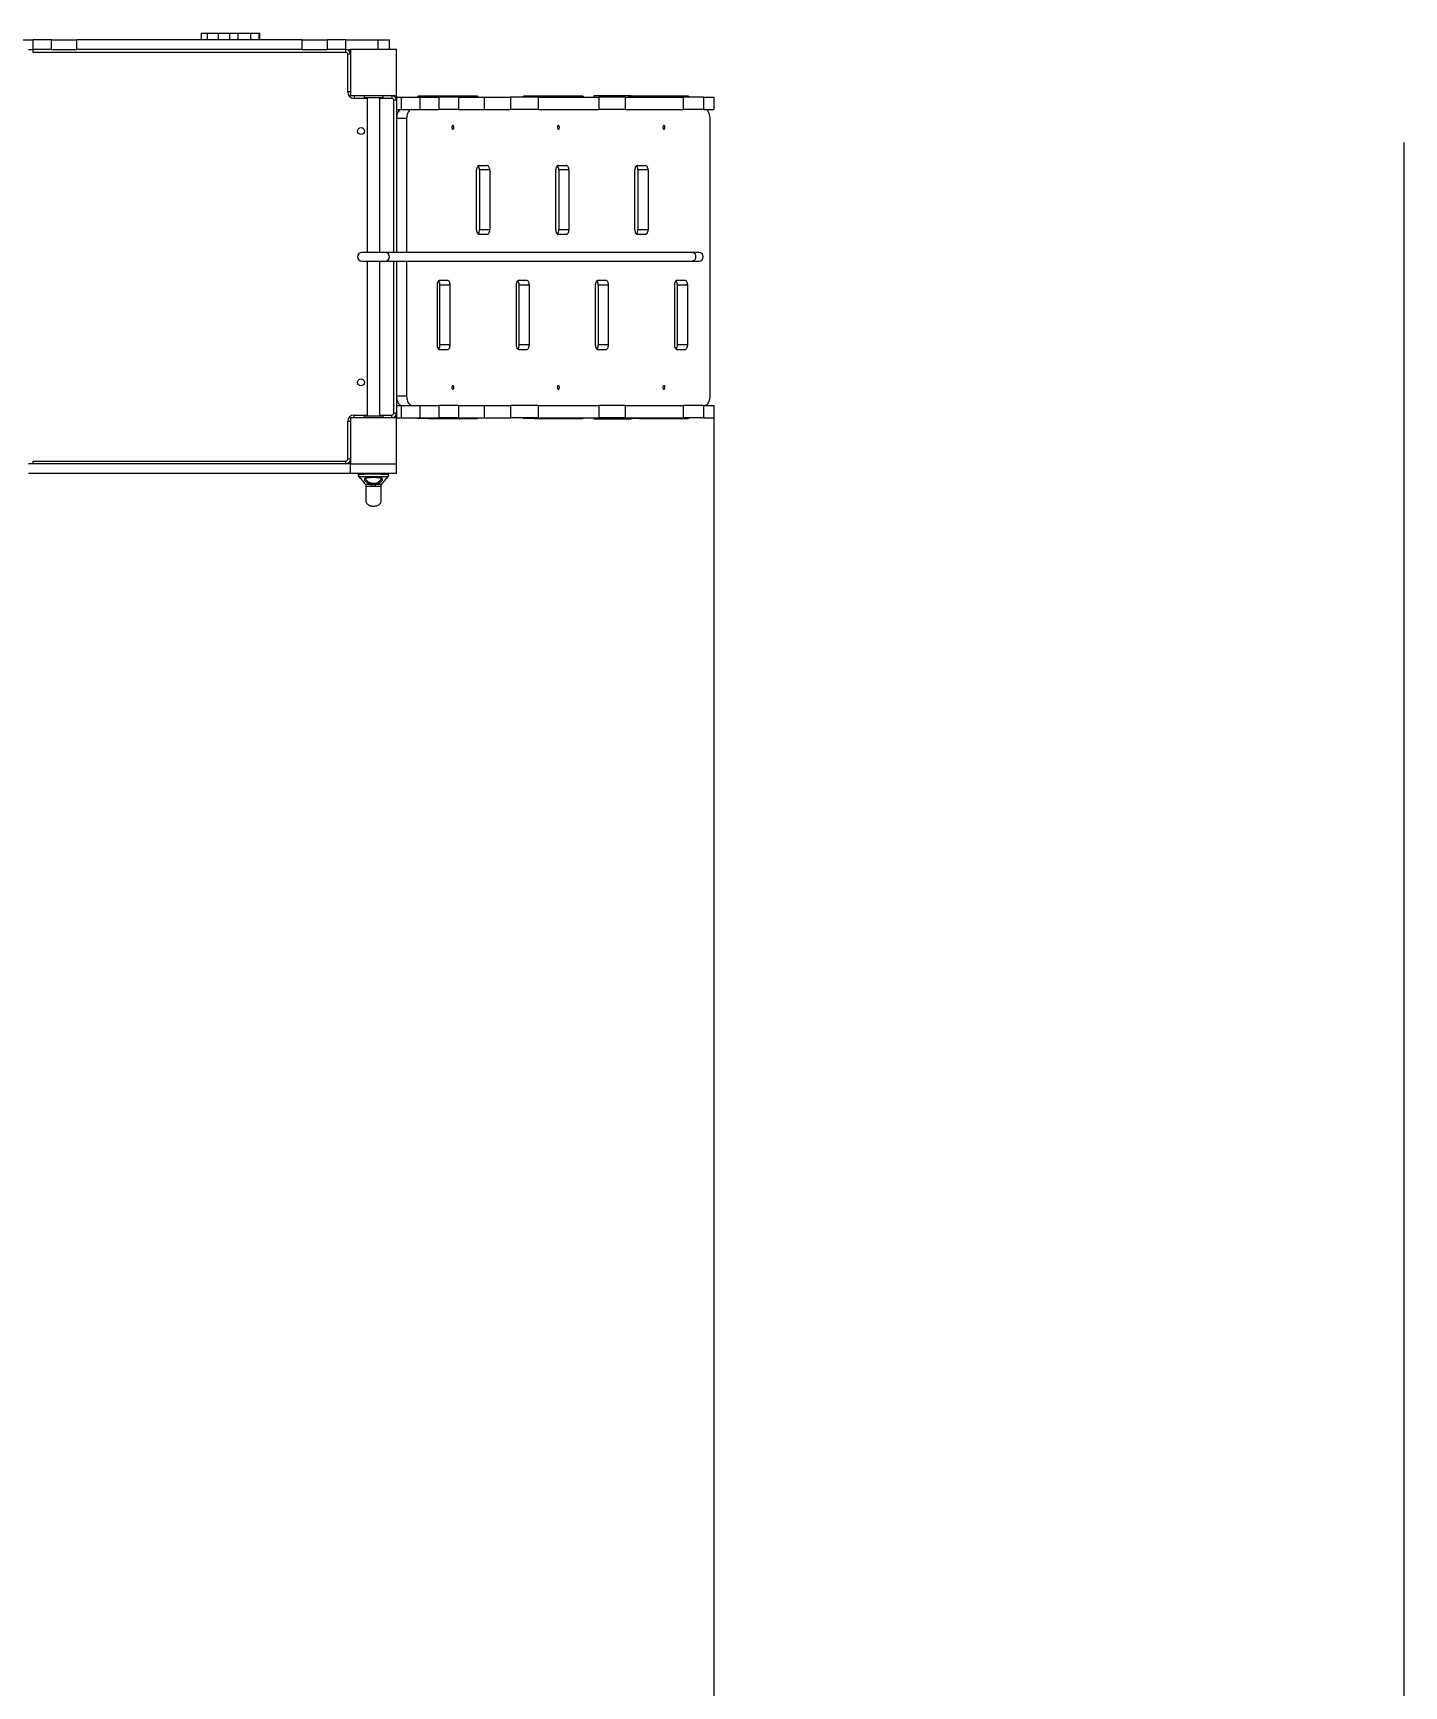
# Model space of a CAD drawing. Header units: millimetres. Extents: x -6400 to 6099, y -5761 to 5444.
# Drawn here: x 3119 to 6099, y -2486 to 1106 of the extents above; entities that cross this region are included whole.
import ezdxf

# ---------------------------------------------------------------- set-up
doc = ezdxf.new("R2010")
doc.units = ezdxf.units.MM
doc.layers.add('DIKOM_РАЗМЕР_ЗОНА', color=7, linetype='Continuous')
doc.layers.add('DIKOM_РАЗМЕР_ОБЪЕКТА', color=7, linetype='Continuous')
doc.styles.add('style1', font='arial.ttf', dxfattribs={"width": 0.8})
doc.dimstyles.new('1-50', dxfattribs={"dimtxt": 300, "dimasz": 200, "dimexe": 100, "dimexo": 0, "dimgap": 100, "dimtad": 1, "dimdec": 0, "dimtxsty": 'style1', "dimcen": 200, "dimclrd": 7, "dimclre": 7, "dimclrt": 7, "dimadec": 1, "dimazin": 2, "dimtfac": 1, "dimtdec": 0, "dimtmove": 0, "dimatfit": 2, "dimfxl": 0, "dimlwd": 25, "dimlwe": 18, "dimarcsym": 0})

# ---------------------------------------------------------------- blocks, each defined once
blk = doc.blocks.new('*D11')
at = {"layer": 'Defpoints', "color": 0, "transparency": 16777216}
for p in [(4599.3, 269.7), (-3401.1, -2066.8), (-3401.1, -3197)]:
    blk.add_point(p, dxfattribs=at)
at = {"layer": 'DIKOM_РАЗМЕР_ОБЪЕКТА', "color": 7, "lineweight": 18, "transparency": 16777216}
for p, q in [((4599.3, 269.7), (4599.3, -3297)), ((-3401.1, -2066.8), (-3401.1, -3297))]:
    blk.add_line(p, q, dxfattribs=at)
at = {"layer": 'DIKOM_РАЗМЕР_ОБЪЕКТА', "color": 7, "lineweight": 25, "transparency": 16777216}
blk.add_line((4399.3, -3197), (-3201.1, -3197), dxfattribs=at)
at = {"layer": 'DIKOM_РАЗМЕР_ОБЪЕКТА', "color": 7, "transparency": 16777216}
for points in [[(-3201.1, -3163.7), (-3201.1, -3230.3), (-3401.1, -3197)], [(4399.3, -3163.7), (4399.3, -3230.3), (4599.3, -3197)]]:
    blk.add_solid(points, dxfattribs=at)
at = {"layer": 'DIKOM_РАЗМЕР_ОБЪЕКТА', "color": 7, "transparency": 16777216, "insert": (677, -2943.8), "char_height": 300, "attachment_point": 5, "style": 'style1'}
blk.add_mtext('8000', dxfattribs=at)
blk = doc.blocks.new('*D12')
at = {"layer": 'Defpoints', "color": 0, "transparency": 16777216}
for p in [(6099.3, 868.2), (-5401.1, -1782.3), (-5401.1, -5661.3)]:
    blk.add_point(p, dxfattribs=at)
at = {"layer": 'DIKOM_РАЗМЕР_ЗОНА', "color": 7, "lineweight": 18, "transparency": 16777216}
for p, q in [((6099.3, 868.2), (6099.3, -5761.3)), ((-5401.1, -1782.3), (-5401.1, -5761.3))]:
    blk.add_line(p, q, dxfattribs=at)
at = {"layer": 'DIKOM_РАЗМЕР_ЗОНА', "color": 7, "lineweight": 25, "transparency": 16777216}
blk.add_line((5899.3, -5661.3), (-5201.1, -5661.3), dxfattribs=at)
at = {"layer": 'DIKOM_РАЗМЕР_ЗОНА', "color": 7, "transparency": 16777216}
for points in [[(-5201.1, -5628), (-5201.1, -5694.6), (-5401.1, -5661.3)], [(5899.3, -5628), (5899.3, -5694.6), (6099.3, -5661.3)]]:
    blk.add_solid(points, dxfattribs=at)
at = {"layer": 'DIKOM_РАЗМЕР_ЗОНА', "color": 7, "transparency": 16777216, "insert": (601.7, -5408.1), "char_height": 300, "attachment_point": 5, "style": 'style1'}
blk.add_mtext('11500', dxfattribs=at)

msp = doc.modelspace()

# ---------------------------------------------------------------- linework, layer by layer
at = {"color": 7, "linetype": 'Continuous', "lineweight": 15}
for p, q in [((3049.3, 1090.7), (3119.3, 1090.7)), ((3119.3, 1069.7), (3119.3, 1090.7)), ((3159.3, 1090.7), (3119.3, 1090.7)), ((3159.3, 1069.7), (3159.3, 1090.7)), ((3159.3, 1090.7), (3214.6, 1090.7)), ((3214.6, 1069.7), (3214.6, 1090.7)), ((3704, 1090.7), (3214.6, 1090.7)), ((3485, 1105.7), (3485, 1090.7)), ((3485, 1105.7), (3498.1, 1105.7)), ((3498.1, 1105.7), (3498.1, 1090.7)), ((3498.1, 1105.7), (3521.9, 1105.7)), ((3521.9, 1105.7), (3521.9, 1090.7)), ((3521.9, 1105.7), (3546.5, 1105.7)), ((3546.5, 1105.7), (3546.5, 1090.7)), ((3546.5, 1105.7), (3564.3, 1105.7)), ((3564.3, 1105.7), (3564.3, 1090.7)), ((3564.3, 1105.7), (3592, 1105.7)), ((3592, 1105.7), (3592, 1090.7)), ((3592, 1105.7), (3609.9, 1105.7)), ((3609.9, 1105.7), (3609.9, 1090.7)), ((3609.9, 1105.7), (3612.6, 1105.7)), ((3612.6, 1090.7), (3612.6, 1105.7)), ((3704, 1069.7), (3704, 1090.7)), ((3704, 1090.7), (3759.3, 1090.7)), ((3759.3, 1069.7), (3759.3, 1090.7)), ((3799.3, 1090.7), (3759.3, 1090.7)), ((3799.3, 1069.7), (3799.3, 1090.7)), ((3799.3, 1090.7), (3869.3, 1090.7)), ((3869.3, 1069.7), (3869.3, 1090.7)), ((3869.3, 1090.7), (3894.3, 1090.7)), ((3894.3, 1069.7), (3894.3, 1090.7)), ((3109.3, 1069.7), (3119.3, 1069.7)), ((3159.3, 1069.7), (3119.3, 1069.7)), ((3119.3, 1063.7), (3119.3, 1069.7)), ((3799.3, 1063.7), (3119.3, 1063.7)), ((3159.3, 1069.7), (3214.6, 1069.7)), ((3704, 1069.7), (3214.6, 1069.7)), ((3704, 1069.7), (3759.3, 1069.7)), ((3799.3, 1069.7), (3759.3, 1069.7)), ((3799.3, 1069.7), (3809.3, 1069.7)), ((3799.3, 1063.7), (3799.3, 1069.7)), ((3803.3, 977.7), (3803.3, 1059.7)), ((3809.3, 1059.7), (3803.3, 1059.7)), ((3809.3, 1069.7), (3809.3, 969.7)), ((3909.3, 1069.7), (3809.3, 1069.7)), ((3909.3, 969.7), (3909.3, 1069.7)), ((3809.3, 977.7), (3803.3, 977.7)), ((3809.3, 969.7), (3909.3, 969.7)), ((3817.3, 969.7), (3817.3, 963.7)), ((3845.8, 963.7), (3817.3, 963.7)), ((3839.3, 969.7), (3839.3, 965.7)), ((3839.3, 965.7), (3879.3, 965.7)), ((3845.8, 965.7), (3845.8, 629.2)), ((3872.8, 629.2), (3872.8, 965.7)), ((3899.3, 963.7), (3872.8, 963.7)), ((3879.3, 969.7), (3879.3, 965.7)), ((3899.3, 969.7), (3899.3, 963.7)), ((3909.3, 959.7), (3903.3, 959.7)), ((3903.3, 629.2), (3903.3, 959.7)), ((3909.3, 969.7), (3909.3, 959.7)), ((3909.3, 966.7), (3909.3, 939.7)), ((3909.3, 966.7), (3919.3, 966.7)), ((3909.3, 959.7), (3909.3, 629.2)), ((3909.3, 939.7), (3919.3, 939.7)), ((3919.3, 966.7), (3960.2, 966.7)), ((3919.3, 966.7), (3919.3, 939.7)), ((3919.3, 939.7), (3960.2, 939.7)), ((3979, 968.2), (3956.9, 968.2)), ((3960.2, 966.7), (3960.2, 939.7)), ((3960.2, 966.7), (4001.3, 966.7)), ((3960.2, 939.7), (4001.3, 939.7)), ((4084.6, 968.2), (3979, 968.2)), ((4001.3, 966.7), (4001.3, 939.7)), ((4043.9, 966.7), (4001.3, 966.7)), ((4043.9, 939.7), (4001.3, 939.7)), ((4043.9, 966.7), (4043.9, 939.7)), ((4043.9, 966.7), (4099.8, 966.7)), ((4043.9, 939.7), (4099.8, 939.7)), ((4099.8, 966.7), (4099.8, 939.7)), ((4099.8, 966.7), (4157.2, 966.7)), ((4099.8, 939.7), (4157.2, 939.7)), ((4157.2, 966.7), (4157.2, 939.7)), ((4217, 966.7), (4157.2, 966.7)), ((4217, 939.7), (4157.2, 939.7)), ((4208.5, 968.2), (4186.3, 968.2)), ((4314, 968.2), (4208.5, 968.2)), ((4217, 966.7), (4217, 939.7)), ((4217, 966.7), (4349.1, 966.7)), ((4217, 939.7), (4349.1, 939.7)), ((4339.3, 969.7), (4419.3, 969.7)), ((4339.3, 966.7), (4339.3, 969.7)), ((4349.1, 966.7), (4349.1, 939.7)), ((4406.7, 966.7), (4349.1, 966.7)), ((4406.7, 939.7), (4349.1, 939.7)), ((4406.7, 966.7), (4406.7, 939.7)), ((4406.7, 966.7), (4532.3, 966.7)), ((4406.7, 939.7), (4532.3, 939.7)), ((4437.9, 968.2), (4415.8, 968.2)), ((4419.3, 969.7), (4419.3, 968.2)), ((4543.4, 968.2), (4437.9, 968.2)), ((4532.3, 966.7), (4532.3, 939.7)), ((4576.8, 966.7), (4532.3, 966.7)), ((4576.8, 939.7), (4532.3, 939.7)), ((4576.8, 966.7), (4576.8, 939.7)), ((4576.8, 966.7), (4599.3, 966.7)), ((4576.8, 939.7), (4599.3, 939.7)), ((4599.3, 966.7), (4599.3, 939.7)), ((3931.4, 919.7), (3909.3, 919.7)), ((3909.3, 919.7), (3909.3, 629.2)), ((3931.4, 919.7), (3931.4, 629.2)), ((4591, 316.7), (4591, 919.7)), ((4083.4, 678.2), (4083.4, 808.2)), ((4089.1, 818.2), (4106.4, 818.2)), ((4112.1, 808.2), (4090, 808.2)), ((4090, 808.2), (4090, 678.2)), ((4112.1, 808.2), (4112.1, 678.2)), ((4255.5, 678.2), (4255.5, 808.2)), ((4261.2, 818.2), (4278.4, 818.2)), ((4284.2, 808.2), (4262, 808.2)), ((4262, 808.2), (4262, 678.2)), ((4284.2, 808.2), (4284.2, 678.2)), ((4427.6, 678.2), (4427.6, 808.2)), ((4433.3, 818.2), (4450.5, 818.2)), ((4456.2, 808.2), (4434.1, 808.2)), ((4434.1, 808.2), (4434.1, 678.2)), ((4456.2, 808.2), (4456.2, 678.2)), ((4106.4, 668.2), (4089.1, 668.2)), ((4112.1, 678.2), (4090, 678.2)), ((4278.4, 668.2), (4261.2, 668.2)), ((4284.2, 678.2), (4262, 678.2)), ((4450.5, 668.2), (4433.3, 668.2)), ((4456.2, 678.2), (4434.1, 678.2)), ((3884.3, 629.2), (3834.3, 629.2)), ((4552.8, 629.2), (3872.8, 629.2)), ((4566.8, 629.2), (4552.8, 629.2)), ((4566.8, 629.2), (4554.7, 629.2)), ((3834.3, 610.2), (3884.3, 610.2)), ((3845.8, 610.2), (3845.8, 273.7)), ((3872.8, 610.2), (4552.8, 610.2)), ((3872.8, 273.7), (3872.8, 610.2)), ((3903.3, 279.7), (3903.3, 610.2)), ((3909.3, 610.2), (3909.3, 279.7)), ((3909.3, 610.2), (3909.3, 316.7)), ((3931.4, 610.2), (3931.4, 316.7)), ((4552.8, 610.2), (4566.8, 610.2)), ((4554.7, 610.2), (4566.8, 610.2)), ((3997.4, 558.2), (3997.4, 428.2)), ((4020.3, 568.2), (4003.1, 568.2)), ((4026.1, 558.2), (4003.9, 558.2)), ((4003.9, 428.2), (4003.9, 558.2)), ((4026.1, 428.2), (4026.1, 558.2)), ((4169.4, 558.2), (4169.4, 428.2)), ((4192.4, 568.2), (4175.2, 568.2)), ((4198.1, 558.2), (4176, 558.2)), ((4176, 428.2), (4176, 558.2)), ((4198.1, 428.2), (4198.1, 558.2)), ((4341.5, 558.2), (4341.5, 428.2)), ((4364.5, 568.2), (4347.3, 568.2)), ((4370.2, 558.2), (4348.1, 558.2)), ((4348.1, 428.2), (4348.1, 558.2)), ((4370.2, 428.2), (4370.2, 558.2)), ((4513.6, 558.2), (4513.6, 428.2)), ((4536.5, 568.2), (4519.3, 568.2)), ((4542.3, 558.2), (4520.2, 558.2)), ((4520.2, 428.2), (4520.2, 558.2)), ((4542.3, 428.2), (4542.3, 558.2)), ((4003.1, 418.2), (4020.3, 418.2)), ((4026.1, 428.2), (4003.9, 428.2)), ((4175.2, 418.2), (4192.4, 418.2)), ((4198.1, 428.2), (4176, 428.2)), ((4347.3, 418.2), (4364.5, 418.2)), ((4370.2, 428.2), (4348.1, 428.2)), ((4519.3, 418.2), (4536.5, 418.2)), ((4542.3, 428.2), (4520.2, 428.2)), ((3931.4, 316.7), (3909.3, 316.7)), ((3909.3, 296.7), (3909.3, 269.7)), ((3909.3, 296.7), (3919.3, 296.7)), ((3919.3, 296.7), (3919.3, 269.7)), ((3919.3, 296.7), (3960.2, 296.7)), ((3960.2, 296.7), (3960.2, 269.7)), ((3960.2, 296.7), (4001.3, 296.7)), ((4001.3, 296.7), (4001.3, 269.7)), ((4043.9, 296.7), (4001.3, 296.7)), ((4043.9, 296.7), (4043.9, 269.7)), ((4043.9, 296.7), (4099.8, 296.7)), ((4099.8, 296.7), (4099.8, 269.7)), ((4099.8, 296.7), (4157.2, 296.7)), ((4157.2, 296.7), (4157.2, 269.7)), ((4217, 296.7), (4157.2, 296.7)), ((4217, 296.7), (4217, 269.7)), ((4217, 296.7), (4349.1, 296.7)), ((4349.1, 296.7), (4349.1, 269.7)), ((4406.7, 296.7), (4349.1, 296.7)), ((4406.7, 296.7), (4406.7, 269.7)), ((4406.7, 296.7), (4532.3, 296.7)), ((4532.3, 296.7), (4532.3, 269.7)), ((4576.8, 296.7), (4532.3, 296.7)), ((4576.8, 296.7), (4576.8, 269.7)), ((4576.8, 296.7), (4599.3, 296.7)), ((4599.3, 296.7), (4599.3, 269.7)), ((3803.3, 179.7), (3803.3, 261.7)), ((3809.3, 261.7), (3803.3, 261.7)), ((3909.3, 269.7), (3809.3, 269.7)), ((3809.3, 269.7), (3809.3, 169.7)), ((3817.3, 269.7), (3817.3, 275.7)), ((3817.3, 275.7), (3845.8, 275.7)), ((3839.3, 273.7), (3839.3, 269.7)), ((3839.3, 273.7), (3879.3, 273.7)), ((3872.8, 275.7), (3899.3, 275.7)), ((3879.3, 273.7), (3879.3, 269.7)), ((3899.3, 269.7), (3899.3, 275.7)), ((3909.3, 279.7), (3903.3, 279.7)), ((3909.3, 269.7), (3909.3, 279.7)), ((3909.3, 169.7), (3909.3, 269.7)), ((3909.3, 269.7), (3919.3, 269.7)), ((3919.3, 269.7), (3960.2, 269.7)), ((3979, 268.2), (3956.9, 268.2)), ((3960.2, 269.7), (4001.3, 269.7)), ((3979, 268.2), (4084.6, 268.2)), ((4043.9, 269.7), (4001.3, 269.7)), ((4043.9, 269.7), (4099.8, 269.7)), ((4099.8, 269.7), (4157.2, 269.7)), ((4217, 269.7), (4157.2, 269.7)), ((4208.5, 268.2), (4186.3, 268.2)), ((4208.5, 268.2), (4314, 268.2)), ((4217, 269.7), (4349.1, 269.7)), ((4339.3, 266.7), (4339.3, 269.7)), ((4419.3, 266.7), (4339.3, 266.7)), ((4406.7, 269.7), (4349.1, 269.7)), ((4406.7, 269.7), (4532.3, 269.7)), ((4437.9, 268.2), (4415.8, 268.2)), ((4419.3, 268.2), (4419.3, 266.7)), ((4437.9, 268.2), (4543.4, 268.2)), ((4576.8, 269.7), (4532.3, 269.7)), ((4576.8, 269.7), (4599.3, 269.7)), ((3809.3, 179.7), (3803.3, 179.7)), ((3809.3, 169.7), (3109.3, 169.7)), ((3809.3, 148.7), (3109.3, 148.7)), ((3119.3, 175.7), (3799.3, 175.7)), ((3119.3, 169.7), (3119.3, 175.7)), ((3799.3, 169.7), (3799.3, 175.7)), ((3809.3, 148.7), (3809.3, 169.7)), ((3809.3, 169.7), (3909.3, 169.7)), ((3909.3, 148.7), (3809.3, 148.7)), ((3826.3, 148.2), (3826.3, 145.6)), ((3859.3, 148.2), (3826.3, 148.2)), ((3826.3, 145.6), (3826.3, 145.6)), ((3892.3, 148.2), (3859.3, 148.2)), ((3892.3, 145.6), (3892.3, 148.2)), ((3909.3, 148.7), (3909.3, 169.7)), ((3842.3, 137.8), (3842.6, 138.9)), ((3842.3, 137.5), (3842.3, 137.8)), ((3876, 138.9), (3876.3, 137.8)), ((3876.3, 137.8), (3876.3, 137.5)), ((3891.1, 142.2), (3891.1, 142.2))]:
    msp.add_line(p, q, dxfattribs=at)
at = {"color": 7, "linetype": 'Continuous', "lineweight": 15, "flags": 128}
for points in [[(3920.8, 939.7), (3919.1, 939.5), (3917.5, 938.9), (3916, 937.9), (3914.6, 936.5), (3913.3, 934.8), (3912.1, 932.8), (3911.1, 930.5), (3910.3, 928), (3909.8, 925.3), (3909.4, 922.5), (3909.3, 919.7)], [(3942.9, 939.7), (3941.3, 939.5), (3939.7, 938.9), (3938.1, 937.9), (3936.7, 936.5), (3935.4, 934.8), (3934.2, 932.8), (3933.2, 930.5), (3932.5, 928), (3931.9, 925.3), (3931.5, 922.5), (3931.4, 919.7)], [(4591, 919.7), (4590.9, 922.5), (4590.6, 925.3), (4590, 928), (4589.2, 930.5), (4588.2, 932.8), (4587.1, 934.8), (4585.8, 936.5), (4584.3, 937.9), (4582.8, 938.9), (4581.2, 939.5), (4579.6, 939.7)], [(4031.8, 904.7), (4031.1, 904.5), (4030.5, 904), (4030, 903.2), (4029.7, 902.1), (4029.5, 901), (4029.6, 899.8), (4029.8, 898.7), (4030.2, 897.8), (4030.8, 897.1), (4031.4, 896.7), (4032.1, 896.7), (4032.8, 897.1), (4033.4, 897.8), (4033.8, 898.7), (4034, 899.8), (4034.1, 901), (4033.9, 902.1), (4033.6, 903.2), (4033.1, 904), (4032.5, 904.5), (4031.8, 904.7)], [(4261.2, 904.7), (4260.5, 904.5), (4259.9, 904), (4259.4, 903.2), (4259.1, 902.1), (4258.9, 901), (4259, 899.8), (4259.2, 898.7), (4259.7, 897.8), (4260.2, 897.1), (4260.9, 896.7), (4261.6, 896.7), (4262.2, 897.1), (4262.8, 897.8), (4263.2, 898.7), (4263.5, 899.8), (4263.5, 901), (4263.4, 902.1), (4263, 903.2), (4262.5, 904), (4261.9, 904.5), (4261.2, 904.7)], [(4490.7, 904.7), (4490, 904.5), (4489.4, 904), (4488.9, 903.2), (4488.5, 902.1), (4488.4, 901), (4488.4, 899.8), (4488.7, 898.7), (4489.1, 897.8), (4489.7, 897.1), (4490.3, 896.7), (4491, 896.7), (4491.6, 897.1), (4492.2, 897.8), (4492.6, 898.7), (4492.9, 899.8), (4492.9, 901), (4492.8, 902.1), (4492.4, 903.2), (4491.9, 904), (4491.3, 904.5), (4490.7, 904.7)], [(4089.1, 818.2), (4088, 818), (4087, 817.4), (4086, 816.5), (4085.1, 815.3), (4084.4, 813.7), (4083.8, 812), (4083.5, 810.1), (4083.4, 808.2)], [(4112.1, 808.2), (4112, 810.1), (4111.7, 812), (4111.1, 813.7), (4110.4, 815.3), (4109.5, 816.5), (4108.6, 817.4), (4107.5, 818), (4106.4, 818.2)], [(4261.2, 818.2), (4260.1, 818), (4259, 817.4), (4258, 816.5), (4257.2, 815.3), (4256.5, 813.7), (4255.9, 812), (4255.6, 810.1), (4255.5, 808.2)], [(4284.2, 808.2), (4284.1, 810.1), (4283.7, 812), (4283.2, 813.7), (4282.5, 815.3), (4281.6, 816.5), (4280.6, 817.4), (4279.5, 818), (4278.4, 818.2)], [(4433.3, 818.2), (4432.2, 818), (4431.1, 817.4), (4430.1, 816.5), (4429.2, 815.3), (4428.5, 813.7), (4428, 812), (4427.7, 810.1), (4427.6, 808.2)], [(4456.2, 808.2), (4456.1, 810.1), (4455.8, 812), (4455.3, 813.7), (4454.6, 815.3), (4453.7, 816.5), (4452.7, 817.4), (4451.6, 818), (4450.5, 818.2)], [(4083.4, 678.2), (4083.5, 676.2), (4083.8, 674.4), (4084.4, 672.6), (4085.1, 671.1), (4086, 669.9), (4087, 668.9), (4088, 668.4), (4089.1, 668.2)], [(4106.4, 668.2), (4107.5, 668.4), (4108.6, 668.9), (4109.5, 669.9), (4110.4, 671.1), (4111.1, 672.6), (4111.7, 674.4), (4112, 676.2), (4112.1, 678.2)], [(4255.5, 678.2), (4255.6, 676.2), (4255.9, 674.4), (4256.5, 672.6), (4257.2, 671.1), (4258, 669.9), (4259, 668.9), (4260.1, 668.4), (4261.2, 668.2)], [(4278.4, 668.2), (4279.5, 668.4), (4280.6, 668.9), (4281.6, 669.9), (4282.5, 671.1), (4283.2, 672.6), (4283.7, 674.4), (4284.1, 676.2), (4284.2, 678.2)], [(4427.6, 678.2), (4427.7, 676.2), (4428, 674.4), (4428.5, 672.6), (4429.2, 671.1), (4430.1, 669.9), (4431.1, 668.9), (4432.2, 668.4), (4433.3, 668.2)], [(4450.5, 668.2), (4451.6, 668.4), (4452.7, 668.9), (4453.7, 669.9), (4454.6, 671.1), (4455.3, 672.6), (4455.8, 674.4), (4456.1, 676.2), (4456.2, 678.2)], [(4552.8, 629.2), (4554.1, 629), (4555.4, 628.5), (4556.6, 627.6), (4557.6, 626.4), (4558.4, 625), (4559.1, 623.3), (4559.5, 621.5), (4559.6, 619.7), (4559.5, 617.8), (4559.1, 616), (4558.4, 614.4), (4557.6, 613), (4556.6, 611.8), (4555.4, 610.9), (4554.1, 610.4), (4552.8, 610.2), (4552.8, 610.2)], [(4003.1, 568.2), (4002, 568), (4000.9, 567.4), (3999.9, 566.5), (3999.1, 565.3), (3998.3, 563.7), (3997.8, 562), (3997.5, 560.1), (3997.4, 558.2)], [(4026.1, 558.2), (4025.9, 560.1), (4025.6, 562), (4025.1, 563.7), (4024.4, 565.3), (4023.5, 566.5), (4022.5, 567.4), (4021.4, 568), (4020.3, 568.2)], [(4175.2, 568.2), (4174.1, 568), (4173, 567.4), (4172, 566.5), (4171.1, 565.3), (4170.4, 563.7), (4169.9, 562), (4169.6, 560.1), (4169.4, 558.2)], [(4198.1, 558.2), (4198, 560.1), (4197.7, 562), (4197.2, 563.7), (4196.4, 565.3), (4195.6, 566.5), (4194.6, 567.4), (4193.5, 568), (4192.4, 568.2)], [(4347.3, 568.2), (4346.1, 568), (4345.1, 567.4), (4344.1, 566.5), (4343.2, 565.3), (4342.5, 563.7), (4342, 562), (4341.6, 560.1), (4341.5, 558.2)], [(4370.2, 558.2), (4370.1, 560.1), (4369.8, 562), (4369.2, 563.7), (4368.5, 565.3), (4367.7, 566.5), (4366.7, 567.4), (4365.6, 568), (4364.5, 568.2)], [(4519.3, 568.2), (4518.2, 568), (4517.1, 567.4), (4516.1, 566.5), (4515.3, 565.3), (4514.6, 563.7), (4514, 562), (4513.7, 560.1), (4513.6, 558.2)], [(4542.3, 558.2), (4542.2, 560.1), (4541.8, 562), (4541.3, 563.7), (4540.6, 565.3), (4539.7, 566.5), (4538.7, 567.4), (4537.7, 568), (4536.5, 568.2)], [(3997.4, 428.2), (3997.5, 426.2), (3997.8, 424.4), (3998.3, 422.6), (3999.1, 421.1), (3999.9, 419.9), (4000.9, 418.9), (4002, 418.4), (4003.1, 418.2)], [(4020.3, 418.2), (4021.4, 418.4), (4022.5, 418.9), (4023.5, 419.9), (4024.4, 421.1), (4025.1, 422.6), (4025.6, 424.4), (4025.9, 426.2), (4026.1, 428.2)], [(4169.4, 428.2), (4169.6, 426.2), (4169.9, 424.4), (4170.4, 422.6), (4171.1, 421.1), (4172, 419.9), (4173, 418.9), (4174.1, 418.4), (4175.2, 418.2)], [(4192.4, 418.2), (4193.5, 418.4), (4194.6, 418.9), (4195.6, 419.9), (4196.4, 421.1), (4197.2, 422.6), (4197.7, 424.4), (4198, 426.2), (4198.1, 428.2)], [(4341.5, 428.2), (4341.6, 426.2), (4342, 424.4), (4342.5, 422.6), (4343.2, 421.1), (4344.1, 419.9), (4345.1, 418.9), (4346.1, 418.4), (4347.3, 418.2)], [(4364.5, 418.2), (4365.6, 418.4), (4366.7, 418.9), (4367.7, 419.9), (4368.5, 421.1), (4369.2, 422.6), (4369.8, 424.4), (4370.1, 426.2), (4370.2, 428.2)], [(4513.6, 428.2), (4513.7, 426.2), (4514, 424.4), (4514.6, 422.6), (4515.3, 421.1), (4516.1, 419.9), (4517.1, 418.9), (4518.2, 418.4), (4519.3, 418.2)], [(4536.5, 418.2), (4537.7, 418.4), (4538.7, 418.9), (4539.7, 419.9), (4540.6, 421.1), (4541.3, 422.6), (4541.8, 424.4), (4542.2, 426.2), (4542.3, 428.2)], [(4031.8, 339.7), (4031.1, 339.5), (4030.5, 339), (4030, 338.2), (4029.7, 337.1), (4029.5, 336), (4029.6, 334.8), (4029.8, 333.7), (4030.2, 332.8), (4030.8, 332.1), (4031.4, 331.7), (4032.1, 331.7), (4032.8, 332.1), (4033.4, 332.8), (4033.8, 333.7), (4034, 334.8), (4034.1, 336), (4033.9, 337.1), (4033.6, 338.2), (4033.1, 339), (4032.5, 339.5), (4031.8, 339.7)], [(4261.2, 339.7), (4260.5, 339.5), (4259.9, 339), (4259.4, 338.2), (4259.1, 337.1), (4258.9, 336), (4259, 334.8), (4259.2, 333.7), (4259.7, 332.8), (4260.2, 332.1), (4260.9, 331.7), (4261.6, 331.7), (4262.2, 332.1), (4262.8, 332.8), (4263.2, 333.7), (4263.5, 334.8), (4263.5, 336), (4263.4, 337.1), (4263, 338.2), (4262.5, 339), (4261.9, 339.5), (4261.2, 339.7)], [(4490.7, 339.7), (4490, 339.5), (4489.4, 339), (4488.9, 338.2), (4488.5, 337.1), (4488.4, 336), (4488.4, 334.8), (4488.7, 333.7), (4489.1, 332.8), (4489.7, 332.1), (4490.3, 331.7), (4491, 331.7), (4491.6, 332.1), (4492.2, 332.8), (4492.6, 333.7), (4492.9, 334.8), (4492.9, 336), (4492.8, 337.1), (4492.4, 338.2), (4491.9, 339), (4491.3, 339.5), (4490.7, 339.7)], [(3909.3, 316.7), (3909.4, 313.8), (3909.8, 311), (3910.3, 308.4), (3911.1, 305.9), (3912.1, 303.6), (3913.3, 301.6), (3914.6, 299.9), (3916, 298.5), (3917.5, 297.5), (3919.1, 296.9), (3920.8, 296.7)], [(3931.4, 316.7), (3931.5, 313.8), (3931.9, 311), (3932.5, 308.4), (3933.2, 305.9), (3934.2, 303.6), (3935.4, 301.6), (3936.7, 299.9), (3938.1, 298.5), (3939.7, 297.5), (3941.3, 296.9), (3942.9, 296.7)], [(4579.6, 296.7), (4581.2, 296.9), (4582.8, 297.5), (4584.3, 298.5), (4585.8, 299.9), (4587.1, 301.6), (4588.2, 303.6), (4589.2, 305.9), (4590, 308.4), (4590.6, 311), (4590.9, 313.8), (4591, 316.7)]]:
    msp.add_lwpolyline(points, dxfattribs=at)
at = {"color": 7, "linetype": 'Continuous', "lineweight": 15}
for centre in [(3832.3, 892.7), (3832.3, 346.7)]:
    msp.add_circle(centre, 7.5, dxfattribs=at)
for centre, radius, start, end in [((3799.3, 1059.7), 10, 0, 90), ((3799.3, 1059.7), 4, 0, 90), ((3817.3, 977.7), 14, 180, 270), ((3899.3, 959.7), 10, 0, 90), ((3899.3, 959.7), 4, 0, 90), ((3957.2, 964.5), 3.66, 94.4785, 144.0833), ((3979.3, 964.5), 3.66, 94.4753, 144.0865), ((4084.3, 964.5), 3.66, 35.9167, 85.5215), ((4186.6, 964.5), 3.66, 94.4798, 144.0863), ((4208.7, 964.5), 3.66, 94.5008, 144.061), ((4313.7, 964.5), 3.66, 35.939, 85.4992), ((4416.1, 964.5), 3.66, 94.4993, 144.0625), ((4438.2, 964.5), 3.66, 94.4958, 144.066), ((4543.1, 964.5), 3.66, 35.934, 85.5042), ((4078.2, 809), 11.8, 356.0067, 43.8969), ((4250.2, 809), 11.8, 356.003, 43.9006), ((4422.3, 809), 11.8, 356.0038, 43.8971), ((4078.2, 677.4), 11.8, 316.1032, 3.9932), ((4250.2, 677.4), 11.8, 316.0995, 3.9969), ((4422.3, 677.4), 11.8, 316.103, 3.9961), ((3834.3, 619.7), 9.5, 90, 270), ((3884.3, 619.7), 9.5, 270, 90), ((4566.8, 619.7), 9.5, 270, 90), ((3992.1, 559), 11.8, 356.007, 43.8966), ((4164.2, 559), 11.8, 356.007, 43.8966), ((4336.3, 559), 11.8, 356.0033, 43.9003), ((4508.3, 559), 11.8, 355.9988, 43.9021), ((3992.1, 427.4), 11.8, 316.1038, 3.9927), ((4164.2, 427.4), 11.8, 316.1038, 3.9927), ((4336.3, 427.4), 11.8, 316.1, 3.9964), ((4508.3, 427.4), 11.8, 316.0982, 4.0008), ((3817.3, 261.7), 14, 90, 180), ((3899.3, 279.7), 4, 270, 0), ((3899.3, 279.7), 10, 270, 0), ((3957.2, 271.8), 3.66, 215.9171, 265.5207), ((3979.3, 271.8), 3.66, 215.9139, 265.5239), ((4084.3, 271.8), 3.66, 274.4793, 324.0829), ((4186.6, 271.8), 3.66, 215.9141, 265.5194), ((4208.7, 271.8), 3.66, 215.9394, 265.4984), ((4313.7, 271.8), 3.66, 274.5016, 324.0606), ((4416.1, 271.8), 3.66, 215.9379, 265.4999), ((4438.2, 271.8), 3.66, 215.9345, 265.5034), ((4543.1, 271.8), 3.66, 274.4966, 324.0655), ((3799.3, 179.7), 4, 270, 0), ((3799.3, 179.7), 10, 270, 0), ((3826.8, 148.2), 0.5, 90, 180), ((3891.8, 148.2), 0.5, 0, 90), ((3840.3, 137.7), 2.01, 250.454, 356.2113), ((3835.9, 119.7), 19.7, 1.7833, 16.0912), ((3882.7, 119.7), 19.7, 163.8733, 178.2054), ((3878.3, 137.6), 2.01, 183.8598, 289.4832)]:
    msp.add_arc(centre, radius, start, end, dxfattribs=at)
for points, knots in [([(3859.3, 147), (3857.7, 147), (3854.5, 147), (3849.8, 147), (3845.4, 146.9), (3841.7, 146.9), (3838.6, 146.8), (3836.1, 146.7), (3833.6, 146.6), (3831.2, 146.5), (3829.3, 146.3), (3828, 146.2), (3827.1, 146), (3826.4, 145.8), (3826.4, 145.7), (3826.3, 145.6)], [0, 0, 0, 0, 0.09266, 0.184413, 0.275264, 0.365212, 0.43026, 0.493674, 0.555453, 0.645018, 0.730916, 0.793331, 0.854279, 0.913763, 1, 1, 1, 1]), ([(3826.3, 145.7), (3826.3, 145.1), (3826.4, 143.8), (3827.1, 142.8), (3827.5, 142.2)], [0, 0, 0, 0, 0.444332, 1, 1, 1, 1]), ([(3892.3, 145.6), (3892.3, 145.6), (3892.3, 145.7), (3892, 145.9), (3891.2, 146.1), (3889.7, 146.3), (3888.1, 146.4), (3886.5, 146.5), (3884.3, 146.7), (3881.3, 146.8), (3877.9, 146.8), (3874.6, 146.9), (3871.8, 146.9), (3868.3, 147), (3864.1, 147), (3860.9, 147), (3859.3, 147)], [0, 0, 0, 0, 0.02723, 0.086974, 0.176429, 0.269266, 0.325809, 0.384063, 0.444025, 0.537136, 0.634099, 0.693435, 0.753436, 0.814101, 0.906301, 1, 1, 1, 1]), ([(3891.1, 142.2), (3891.4, 142.6), (3892.1, 143.7), (3892.2, 145), (3892.3, 145.7)], [0, 0, 0, 0, 0.431049, 1, 1, 1, 1]), ([(3827.5, 142.2), (3829.7, 139.6), (3834.4, 133.9), (3838.8, 128.6), (3841.1, 125.7)], [0, 0, 0, 0, 0.463341, 1, 1, 1, 1]), ([(3827.6, 142.2), (3827.6, 142.2), (3827.6, 142.1), (3828.2, 142.1), (3829.4, 142.1), (3831.1, 142.1), (3833.4, 142.2), (3836.1, 142.2), (3839.2, 142.3), (3842.7, 142.3), (3846.5, 142.4), (3850.5, 142.4), (3854.6, 142.4), (3857.5, 142.4), (3858.9, 142.4)], [0, 0, 0, 0, 0.03171, 0.122728, 0.21324, 0.302179, 0.390778, 0.478751, 0.566016, 0.65351, 0.740086, 0.827116, 0.913477, 1, 1, 1, 1]), ([(3858.9, 140.7), (3857.6, 140.7), (3854.9, 140.6), (3851.2, 140.4), (3847.7, 140.1), (3844.8, 139.6), (3842.4, 139), (3840.7, 138.1), (3839.7, 137.1), (3839.7, 136.2), (3839.6, 135.8)], [0, 0, 0, 0, 0.126082, 0.251956, 0.378115, 0.503266, 0.628635, 0.753004, 0.876838, 1, 1, 1, 1]), ([(3839.6, 135.8), (3839.7, 135.3), (3839.9, 134.5), (3840.8, 133.1), (3842.1, 131.5), (3843.9, 130), (3846, 128.5), (3848.6, 127.1), (3851.6, 125.9), (3853.7, 125.5), (3854.8, 125.2)], [0, 0, 0, 0, 0.123179, 0.245723, 0.369665, 0.493594, 0.61918, 0.745277, 0.872435, 1, 1, 1, 1]), ([(3841.1, 125.7), (3841.6, 125), (3842.6, 123.5), (3842.7, 121.7), (3842.8, 120.9)], [0, 0, 0, 0, 0.548937, 1, 1, 1, 1]), ([(3841.1, 125.7), (3841.2, 125.7), (3841.2, 125.7), (3841.4, 125.7), (3841.7, 125.6), (3842, 125.6), (3842.3, 125.6), (3842.7, 125.5), (3843.1, 125.5), (3843.6, 125.5), (3844, 125.4), (3845, 125.4), (3846.7, 125.3), (3849.2, 125.3), (3851.9, 125.2), (3853.9, 125.2), (3854.8, 125.2)], [0, 0, 0, 0, 0.045825, 0.123816, 0.157062, 0.197275, 0.244267, 0.270341, 0.310018, 0.347673, 0.383497, 0.417503, 0.559905, 0.70892, 0.847633, 1, 1, 1, 1]), ([(3876.3, 137.5), (3876.2, 137.2), (3876.1, 136.5), (3875.6, 135.5), (3874.9, 134.4), (3874.2, 133.4), (3873.4, 132.6), (3872.4, 131.7), (3871.3, 130.7), (3869.8, 129.7), (3868, 128.7), (3866.2, 127.9), (3864.5, 127.3), (3862.2, 126.8), (3859.9, 126.6), (3857.5, 126.7), (3855.8, 127), (3854.1, 127.3), (3852.3, 127.9), (3850.5, 128.7), (3848.8, 129.7), (3847.4, 130.7), (3846.4, 131.5), (3845.6, 132.2), (3844.9, 133), (3844.2, 133.7), (3843.5, 134.7), (3842.6, 136), (3842.4, 137), (3842.3, 137.5)], [0, 0, 0, 0, 0.041221, 0.082128, 0.12502, 0.156174, 0.187529, 0.21876, 0.249822, 0.293052, 0.333991, 0.374654, 0.406584, 0.437316, 0.499526, 0.53055, 0.561988, 0.592742, 0.624706, 0.66559, 0.706687, 0.75001, 0.774589, 0.798196, 0.828688, 0.850706, 0.875263, 0.93758, 1, 1, 1, 1]), ([(3842.8, 138.4), (3842.8, 138.4), (3842.8, 138.4), (3843.2, 138.7), (3844, 139), (3845.7, 139.5), (3847.6, 139.8), (3850, 140.1), (3852.8, 140.3), (3856, 140.5), (3859.5, 140.5), (3863.1, 140.5), (3866.4, 140.3), (3869.1, 140.1), (3871.3, 139.8), (3873.1, 139.4), (3874.3, 139.1), (3875.1, 138.8), (3875.5, 138.6), (3875.6, 138.6), (3875.7, 138.7)], [0, 0, 0, 0, 0.018432, 0.038009, 0.106457, 0.16637, 0.226621, 0.289508, 0.355441, 0.426392, 0.501698, 0.581913, 0.658156, 0.725584, 0.783295, 0.836875, 0.892656, 0.92191, 0.959182, 1, 1, 1, 1]), ([(3842.8, 121), (3842.8, 120.5), (3842.8, 118), (3842.8, 114.3), (3842.8, 110.1), (3842.8, 106.9), (3842.8, 104.4), (3842.8, 102.2), (3842.8, 100), (3842.8, 97.9), (3842.8, 95.7), (3842.8, 93.6), (3842.8, 91.7), (3842.8, 90.1), (3842.8, 88.9), (3842.8, 88.8), (3842.8, 88.7)], [0, 0, 0, 0, 0.020932, 0.106443, 0.181846, 0.243284, 0.28973, 0.342945, 0.391927, 0.449383, 0.515966, 0.592344, 0.678971, 0.776024, 0.883315, 1, 1, 1, 1]), ([(3855.6, 120.4), (3854.7, 120.4), (3852.8, 120.4), (3850.3, 120.4), (3848, 120.4), (3846.1, 120.4), (3844.6, 120.4), (3843.6, 120.5), (3842.9, 120.7), (3842.8, 120.9), (3842.8, 120.9)], [0, 0, 0, 0, 0.150053, 0.296165, 0.433745, 0.563624, 0.684607, 0.796508, 0.900017, 1, 1, 1, 1]), ([(3854.8, 125.2), (3856.3, 125.1), (3859.3, 124.8), (3862.3, 125.1), (3863.7, 125.2)], [0, 0, 0, 0, 0.499972, 1, 1, 1, 1]), ([(3863, 120.4), (3861.8, 120.4), (3859.3, 120.4), (3856.8, 120.4), (3855.6, 120.4)], [0, 0, 0, 0, 0.500022, 1, 1, 1, 1]), ([(3858.9, 142.4), (3859.3, 142.4), (3860.5, 142.4), (3862.7, 142.4), (3865.8, 142.4), (3869.1, 142.4), (3872.5, 142.4), (3875.6, 142.3), (3878.6, 142.3), (3881.3, 142.3), (3883.1, 142.2), (3884.4, 142.2), (3885.1, 142.2), (3885.8, 142.2), (3886.5, 142.2), (3887.2, 142.2), (3888.2, 142.1), (3889.5, 142.1), (3890.3, 142.1), (3890.7, 142.1), (3890.9, 142.1), (3891, 142.2), (3891, 142.2), (3891.1, 142.2), (3891.1, 142.2)], [0, 0, 0, 0, 0.026029, 0.07032, 0.132817, 0.212885, 0.276607, 0.348887, 0.428838, 0.494715, 0.565451, 0.589981, 0.615051, 0.640705, 0.667004, 0.694024, 0.721682, 0.809762, 0.898905, 0.921594, 0.944299, 0.966985, 0.989709, 1, 1, 1, 1]), ([(3879, 135.7), (3878.9, 136.2), (3878.9, 137.1), (3877.8, 138.2), (3876, 139), (3873.5, 139.7), (3870.4, 140.1), (3866.8, 140.5), (3862.9, 140.6), (3860.2, 140.7), (3858.9, 140.7)], [0, 0, 0, 0, 0.123449, 0.24716, 0.372005, 0.496776, 0.622303, 0.748249, 0.873771, 1, 1, 1, 1]), ([(3875.8, 120.9), (3875.8, 120.9), (3875.7, 120.7), (3875, 120.5), (3874, 120.4), (3872.5, 120.4), (3870.6, 120.4), (3868.3, 120.4), (3865.7, 120.4), (3863.9, 120.4), (3863, 120.4)], [0, 0, 0, 0, 0.099154, 0.203179, 0.31465, 0.435177, 0.565607, 0.704024, 0.849964, 1, 1, 1, 1]), ([(3863.7, 125.2), (3864.8, 125.4), (3867, 125.9), (3870, 127.1), (3872.5, 128.4), (3874.7, 129.9), (3876.5, 131.5), (3877.8, 133), (3878.7, 134.5), (3878.9, 135.3), (3879, 135.7)], [0, 0, 0, 0, 0.12762, 0.254184, 0.380622, 0.505085, 0.629623, 0.752882, 0.876455, 1, 1, 1, 1]), ([(3863.7, 125.2), (3864.9, 125.2), (3867.3, 125.2), (3870.5, 125.3), (3873.3, 125.4), (3875.4, 125.5), (3876.8, 125.6), (3877.5, 125.7), (3877.4, 125.7), (3877.4, 125.7)], [0, 0, 0, 0, 0.181324, 0.357701, 0.523894, 0.677592, 0.816608, 0.942576, 1, 1, 1, 1]), ([(3875.8, 120.9), (3875.9, 121.7), (3876, 123.5), (3877, 124.9), (3877.5, 125.7)], [0, 0, 0, 0, 0.44317, 1, 1, 1, 1]), ([(3875.8, 88.7), (3875.8, 88.8), (3875.8, 88.9), (3875.8, 90.1), (3875.8, 91.7), (3875.8, 93.6), (3875.8, 95.7), (3875.8, 97.9), (3875.8, 100), (3875.8, 102), (3875.8, 103.8), (3875.8, 105.6), (3875.8, 107.6), (3875.8, 110.4), (3875.8, 114.3), (3875.8, 118), (3875.8, 120.5), (3875.8, 121)], [0, 0, 0, 0, 0.116694, 0.223994, 0.321054, 0.407688, 0.484072, 0.550661, 0.608121, 0.657106, 0.698249, 0.732375, 0.770635, 0.81823, 0.893639, 0.979157, 1, 1, 1, 1]), ([(3877.4, 125.7), (3879.9, 128.6), (3884.4, 134.2), (3888.9, 139.6), (3891.1, 142.2)], [0, 0, 0, 0, 0.522677, 1, 1, 1, 1]), ([(3842.8, 88.7), (3842.9, 88), (3843, 86.6), (3843.9, 84.5), (3845.4, 82.6), (3847.4, 81), (3849.6, 79.7), (3851.9, 78.8), (3854.1, 78.2), (3856.5, 77.8), (3859.2, 77.6), (3862.4, 77.8), (3865.8, 78.5), (3869.2, 79.7), (3872.1, 81.6), (3874.3, 83.8), (3875.6, 86.3), (3875.7, 87.9), (3875.8, 88.7)], [0, 0, 0, 0, 0.046332, 0.097379, 0.153412, 0.213133, 0.273559, 0.330831, 0.38134, 0.43158, 0.494434, 0.568714, 0.650823, 0.734999, 0.81489, 0.885974, 0.947134, 1, 1, 1, 1])]:
    msp.add_open_spline(points, degree=3, knots=knots, dxfattribs=at)

# ---------------------------------------------------------------- dimensions: what is measured, and where the dimension line sits
at = {"layer": 'DIKOM_РАЗМЕР_ЗОНА', "color": 3}
dim = msp.add_linear_dim(base=(-5401.1, -5661.3), p1=(6099.3, 868.2), p2=(-5401.1, -1782.3), dimstyle='1-50', dxfattribs=at)
dim.commit()
dim.dimension.update_dxf_attribs({"geometry": '*D12', "text_midpoint": (601.7, -5661.3), "dimtype": 160})
at = {"layer": 'DIKOM_РАЗМЕР_ОБЪЕКТА'}
dim = msp.add_linear_dim(base=(-3401.1, -3197), p1=(4599.3, 269.7), p2=(-3401.1, -2066.8), dimstyle='1-50', dxfattribs=at)
dim.commit()
dim.dimension.update_dxf_attribs({"geometry": '*D11', "text_midpoint": (677, -3197), "dimtype": 160})

doc.saveas('drawing.dxf')
